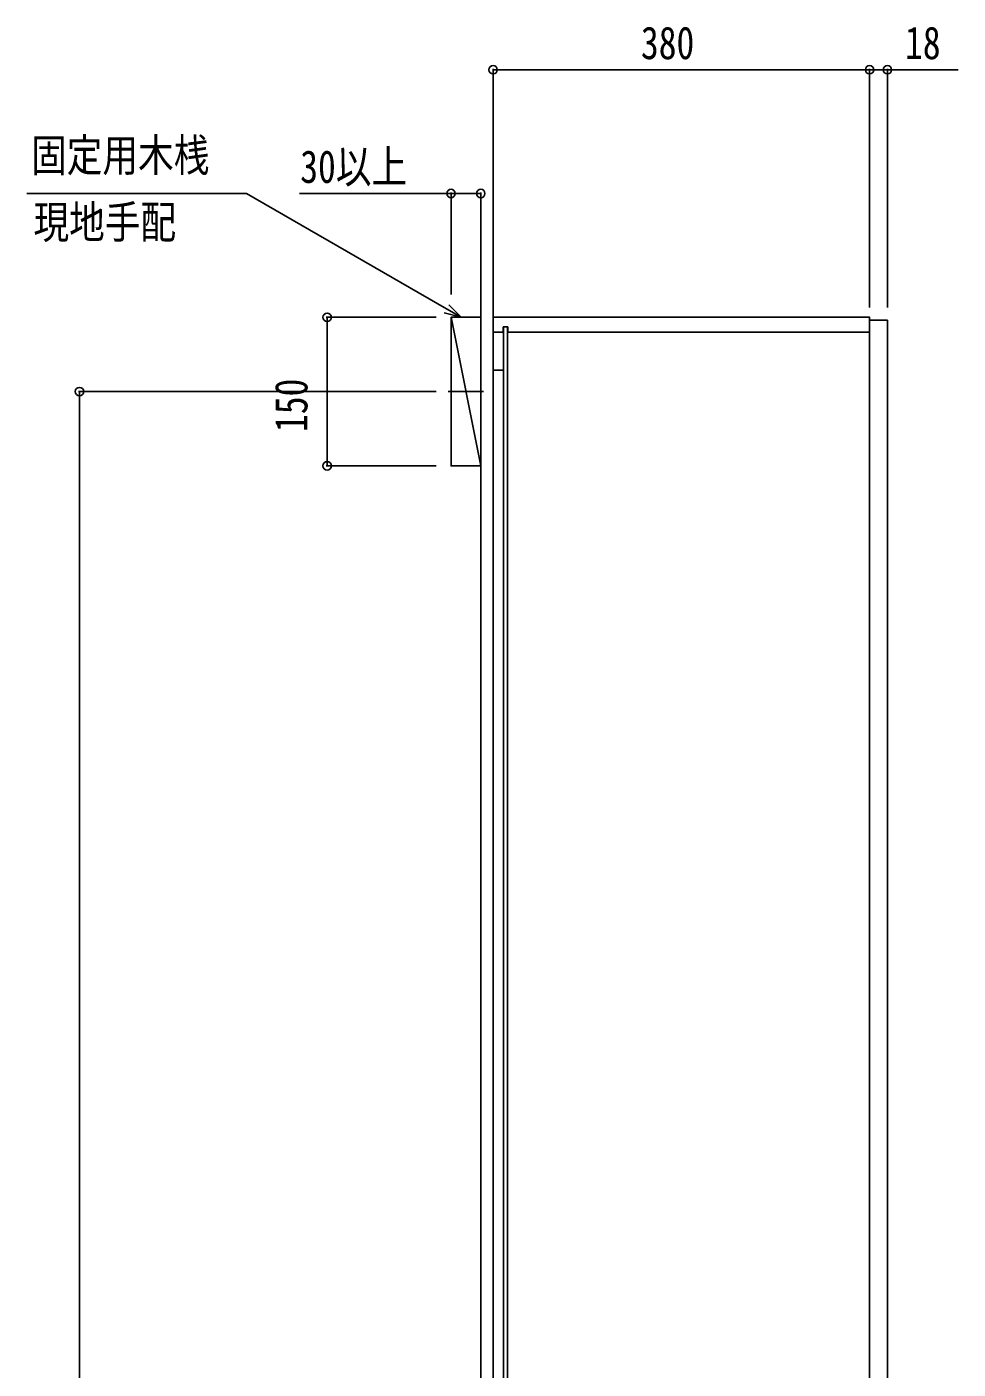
# Model space of a CAD drawing. Units: millimetres, scale not verified. Extents: x -4205 to 4205, y -2970 to 2970.
# Drawn here: x -2450 to -1510, y 65 to 1420 of the extents above; entities that cross this region are included whole.
import ezdxf
from ezdxf.enums import TextEntityAlignment as Align

# ---------------------------------------------------------------- set-up
doc = ezdxf.new("R2010")
doc.units = ezdxf.units.MM
doc.header["$LTSCALE"] = 20
for name, color, linetype in [('0-3_YKK_12', 2, 'Continuous'), ('0-5_YKK_D', 6, 'Continuous'), ('0-7_YSS_K', 3, 'Continuous')]:
    doc.layers.add(name, color=color, linetype=linetype)
doc.styles.add('ＭＳ ゴシック', font='')
doc.styles.get('ＭＳ ゴシック').set_extended_font_data('MS Gothic')

msp = doc.modelspace()

# ---------------------------------------------------------------- linework, layer by layer
at = {"layer": '0-3_YKK_12'}
for p, q in [((-1968.98, 1112), (-1978.98, 1112)), ((-1968.98, 1117.5), (-1968.98, 1112)), ((-1963.98, 1117.5), (-1968.98, 1117.5)), ((-1968.48, 1117.5), (-1968.48, -1053.5)), ((-1964.48, 1117.5), (-1964.48, -1053.5)), ((-1963.98, 1117.5), (-1963.98, 1112)), ((-1598.98, 1112), (-1963.98, 1112)), ((-1968.48, 1073.5), (-1978.98, 1073.5)), ((-2024.27, 1052), (-1988.69, 1052))]:
    msp.add_line(p, q, dxfattribs=at)
for points in [[(-1978.98, -1063), (-1598.98, -1063), (-1598.98, 1127), (-1978.98, 1127)], [(-1598.98, -1060), (-1580.98, -1060), (-1580.98, 1124), (-1598.98, 1124)]]:
    msp.add_lwpolyline(points, close=True, dxfattribs=at)
at = {"layer": '0-5_YKK_D'}
for p, q in [((-1978.98, 1137), (-1978.98, 1378)), ((-1978.98, 1377), (-1598.98, 1377)), ((-1598.98, 1137), (-1598.98, 1378)), ((-1598.98, 1137), (-1598.98, 1378)), ((-1580.98, 1137), (-1580.98, 1378)), ((-2021.48, 1150.19), (-2021.48, 1253)), ((-1991.48, 1150.19), (-1991.48, 1253)), ((-2036.42, 1127), (-2147.48, 1127)), ((-2146.48, 977), (-2146.48, 1127)), ((-2036.42, 1052), (-2397.48, 1052)), ((-2396.48, -1133), (-2396.48, 1052)), ((-2036.42, 977), (-2147.48, 977))]:
    msp.add_line(p, q, dxfattribs=at)
for points in [[(-1598.98, 1377), (-1580.98, 1377), (-1509.58, 1377)], [(-2011.31, 1127), (-2026.03, 1135.5), (-2227.82, 1252), (-2449.62, 1252)], [(-1991.48, 1252), (-2021.48, 1252), (-2174.48, 1252)], [(-2023.75, 1139.44), (-2011.31, 1127), (-2028.31, 1131.56)]]:
    msp.add_lwpolyline(points, dxfattribs=at)
for centre in [(-1978.98, 1377), (-1598.98, 1377), (-1598.98, 1377), (-1580.98, 1377), (-2021.48, 1252), (-1991.48, 1252), (-2146.48, 1127), (-2396.48, 1052), (-2146.48, 977)]:
    msp.add_circle(centre, 4.25, dxfattribs=at)
at = {"layer": '0-7_YSS_K'}
for p, q in [((-1991.48, -1133), (-1991.48, 1210.81)), ((-1978.98, -1133), (-1978.98, 1210.81)), ((-1991.48, 977), (-2021.48, 1127))]:
    msp.add_line(p, q, dxfattribs=at)
msp.add_lwpolyline([(-1991.48, 977), (-2021.48, 977), (-2021.48, 1127), (-1991.48, 1127)], close=True, dxfattribs=at)

# ---------------------------------------------------------------- texts
at = {"layer": '0-5_YKK_D', "style": 'ＭＳ ゴシック', "width": 0.8}
for s, p in [('380', (-1829.78, 1377.8)), ('18', (-1563.18, 1377.8)), ('固定用木桟', (-2445.35, 1264.3)), ('30以上', (-2173.68, 1252.8)), ('現地手配', (-2442.95, 1196.8))]:
    msp.add_text(s, height=32.99, dxfattribs=at).set_placement(p, align=Align.BOTTOM_LEFT)
msp.add_text('150', height=32.99, rotation=90, dxfattribs=at).set_placement((-2156.48, 1011.2), align=Align.BOTTOM_LEFT)

doc.saveas('drawing.dxf')
